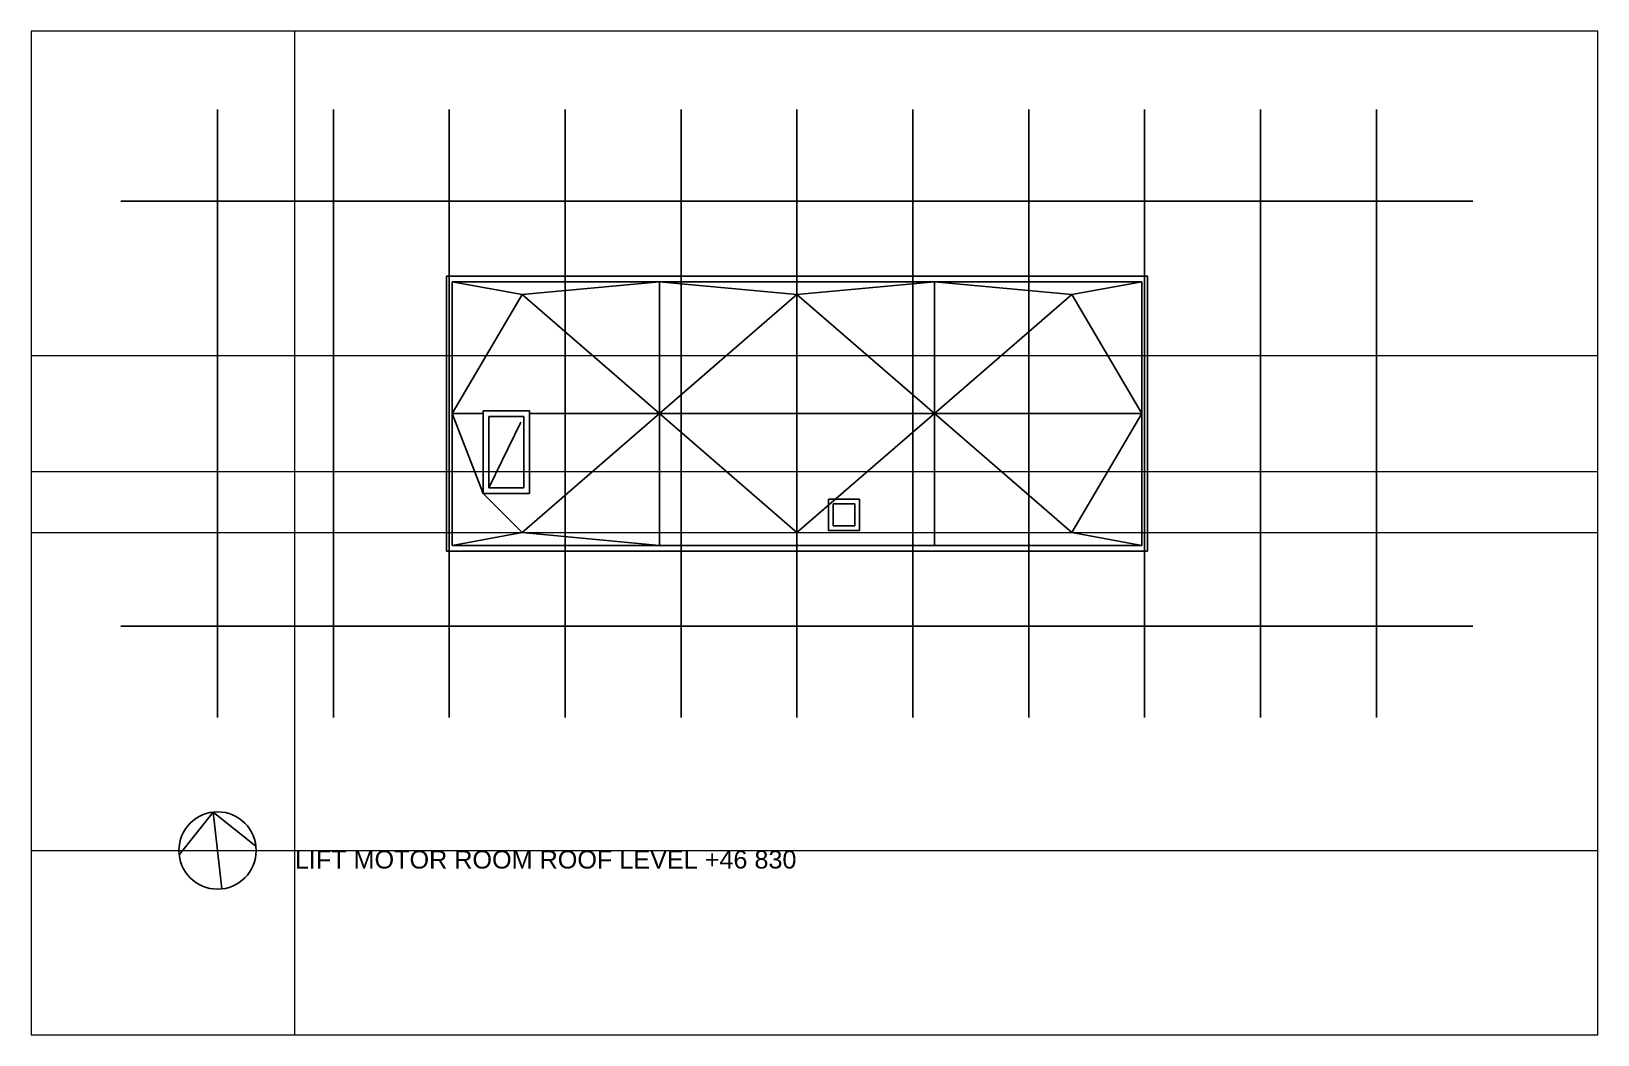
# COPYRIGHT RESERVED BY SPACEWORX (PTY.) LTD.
# Paper-space layout 'Tower Block Roof' of a CAD drawing. Header units: millimetres. Extents: x 71 to 679, y 90 to 480.
# The model-space entities are those that its viewports show. They can reach past a viewport. Long polylines and large blocks are cut down to what shows.
import ezdxf

# ---------------------------------------------------------------- set-up
doc = ezdxf.new("R2010")
doc.units = ezdxf.units.MM
doc.linetypes.add('PCENTRE', pattern=[50.8, 31.75, -6.35, 6.35, -6.35])
doc.linetypes.add('PCENTRE2', pattern=[28.575, 19.05, -3.175, 3.175, -3.175])
for name, color, linetype in [('Boundaries_and_building_grids', 140, 'PCENTRE2'), ('Lift Motor Room Roof - General', 7, 'Continuous'), ('Lift Motor Room Roof - Roofs', 7, 'Continuous'), ('Lift Motor Room Roof - Text and Leaders', 7, 'Continuous')]:
    doc.layers.add(name, color=color, linetype=linetype)
doc.styles.add('Arial1', font='arial.ttf')

msp = doc.modelspace()

# ---------------------------------------------------------------- linework, layer by layer
at = {"layer": 'Boundaries_and_building_grids', "color": 140, "linetype": 'PCENTRE', "lineweight": -3}
for p, q in [((-23533, -11774), (-23533, 11826)), ((-19033, -11774), (-19033, 11826)), ((-14533, 11826), (-14533, -11774)), ((-10033, 11826), (-10033, -11774)), ((-5533, 11826), (-5533, -11774)), ((-1033, 11826), (-1033, -11774)), ((3467, 11826), (3467, -11774)), ((7967, 11826), (7967, -11774)), ((12467, 11826), (12467, -11774)), ((16967, 11826), (16967, -11774)), ((21467, 11826), (21467, -11774)), ((-27283, 8276), (25217, 8276)), ((25217, -8224), (-27283, -8224))]:
    msp.add_line(p, q, dxfattribs=at)
at = {"layer": 'Boundaries_and_building_grids', "color": 4, "linetype": 'Continuous'}
for p, q in [((-25023, -17109), (-23703, -15449)), ((-23703, -15449), (-22042, -16770)), ((-23703, -15449), (-23363, -18430))]:
    msp.add_line(p, q, dxfattribs=at)
at = {"layer": 'Boundaries_and_building_grids', "color": 4, "linetype": 'Continuous', "lineweight": 0}
for p, direction in [((-20533, -9924, 42250), (0, 1)), ((-25140, -16940, 42250), (1, 0))]:
    msp.add_xline(p, direction, dxfattribs=at)
at = {"layer": 'Boundaries_and_building_grids', "color": 4, "linetype": 'Continuous'}
msp.add_circle((-23533, -16940), 1500, dxfattribs=at)
at = {"layer": 'Lift Motor Room Roof - General', "color": 4, "linetype": 'PCENTRE', "lineweight": 0}
for p in [(-25233, 2276, 46830), (-25233, -2224, 46830)]:
    msp.add_xline(p, (1, 0), dxfattribs=at)
at = {"layer": 'Lift Motor Room Roof - General', "color": 4, "linetype": 'Continuous', "lineweight": 0}
msp.add_xline((-1033, -4594, 46830), (1, 0), dxfattribs=at)
at = {"layer": 'Lift Motor Room Roof - Roofs', "color": 4, "linetype": 'Continuous', "lineweight": -3}
for p, q in [((-14643, -5314, 46830), (-14643, 5366, 46830)), ((-14643, 5366, 46830), (12577, 5366, 46830)), ((12577, 5366, 46830), (12577, -5314, 46830)), ((-13223, 136, 46830), (-11423, 136, 46830)), ((-13223, -3084, 46830), (-13223, 136, 46830)), ((-11423, 136, 46830), (-11423, -3084, 46830)), ((-11423, -3084, 46830), (-13223, -3084, 46830)), ((12577, -5314, 46830), (-14643, -5314, 46830))]:
    msp.add_line(p, q, dxfattribs=at)
at = {"layer": 'Lift Motor Room Roof - Roofs', "color": 3, "linetype": 'Continuous', "lineweight": -3}
for p, q in [((-14423, -5094, 46830), (-14423, 5146, 46830)), ((-14423, 5146, 46830), (12357, 5146, 46830)), ((12357, 5146, 46830), (12357, -5094, 46830)), ((-13003, -2864, 46830), (-13003, -84, 46830)), ((-13003, -84, 46830), (-11643, -84, 46830)), ((-11643, -84, 46830), (-11643, -2864, 46830)), ((-11643, -2864, 46830), (-13003, -2864, 46830)), ((187, -3300, 46830), (1397, -3300, 46830)), ((187, -4510, 46830), (187, -3300, 46830)), ((367, -3480, 46830), (1217, -3480, 46830)), ((367, -4330, 46830), (367, -3480, 46830)), ((1217, -3480, 46830), (1217, -4330, 46830)), ((1397, -3300, 46830), (1397, -4510, 46830)), ((1397, -4510, 46830), (187, -4510, 46830)), ((1217, -4330, 46830), (367, -4330, 46830)), ((12357, -5094, 46830), (-14423, -5094, 46830))]:
    msp.add_line(p, q, dxfattribs=at)
at = {"layer": 'Lift Motor Room Roof - Roofs', "color": 1, "linetype": 'Continuous', "lineweight": -3}
for p, q in [((-14423, 5146, 46830), (-11703, 4646, 46830)), ((-6368, 5146, 46830), (-11703, 4646, 46830)), ((-6368, 5146, 46830), (-6368, -5094, 46830)), ((-1033, 4646, 46830), (-6368, 5146, 46830)), ((4302, 5146, 46830), (-1033, 4646, 46830)), ((9637, 4646, 46830), (4302, 5146, 46830)), ((4302, 5146, 46830), (4302, -5094, 46830)), ((12357, 5146, 46830), (9637, 4646, 46830)), ((-11703, 4646, 46830), (-14423, 26, 46830)), ((-6368, 26, 46830), (-11703, 4646, 46830)), ((-1033, 4646, 46830), (-6368, 26, 46830)), ((4302, 26, 46830), (-1033, 4646, 46830)), ((9637, 4646, 46830), (4302, 26, 46830)), ((12357, 26, 46830), (9637, 4646, 46830)), ((-14423, 26, 46830), (-13223, -3084, 46830)), ((-13223, 26, 46830), (-14423, 26, 46830)), ((-11703, -4594, 46830), (-6368, 26, 46830)), ((12357, 26, 46830), (-11423, 26, 46830)), ((-6368, 26, 46830), (-1033, -4594, 46830)), ((-1033, -4594, 46830), (4302, 26, 46830)), ((4302, 26, 46830), (9637, -4594, 46830)), ((9637, -4594, 46830), (12357, 26, 46830)), ((-13003, -2864, 46830), (-11753, -304, 46830)), ((-13223, -3084, 46830), (-11703, -4594, 46830)), ((-14423, -5094, 46830), (-11703, -4594, 46830)), ((-11703, -4594, 46830), (-6368, -5094, 46830)), ((12357, -5094, 46830), (9637, -4594, 46830))]:
    msp.add_line(p, q, dxfattribs=at)

# ---------------------------------------------------------------- texts
at = {"layer": 'Lift Motor Room Roof - Text and Leaders', "color": 2, "linetype": 'Continuous', "insert": (-20533, -16940, 46830), "char_height": 700, "attachment_point": 1, "style": 'Arial1'}
msp.add_mtext('LIFT MOTOR ROOM ROOF LEVEL +46 830', dxfattribs=at)

psp = doc.layouts.new('Tower Block Roof')

# ---------------------------------------------------------------- viewports
at = {"layer": '0', "color": 9, "linetype": 'Continuous', "view_target_point": (-353.06, -4611.91)}
psp.add_viewport(center=(374.87, 285.29), size=(608.23, 389.592), view_center_point=(0, 0), view_height=38959.1962, dxfattribs=at)

doc.saveas('drawing.dxf')
